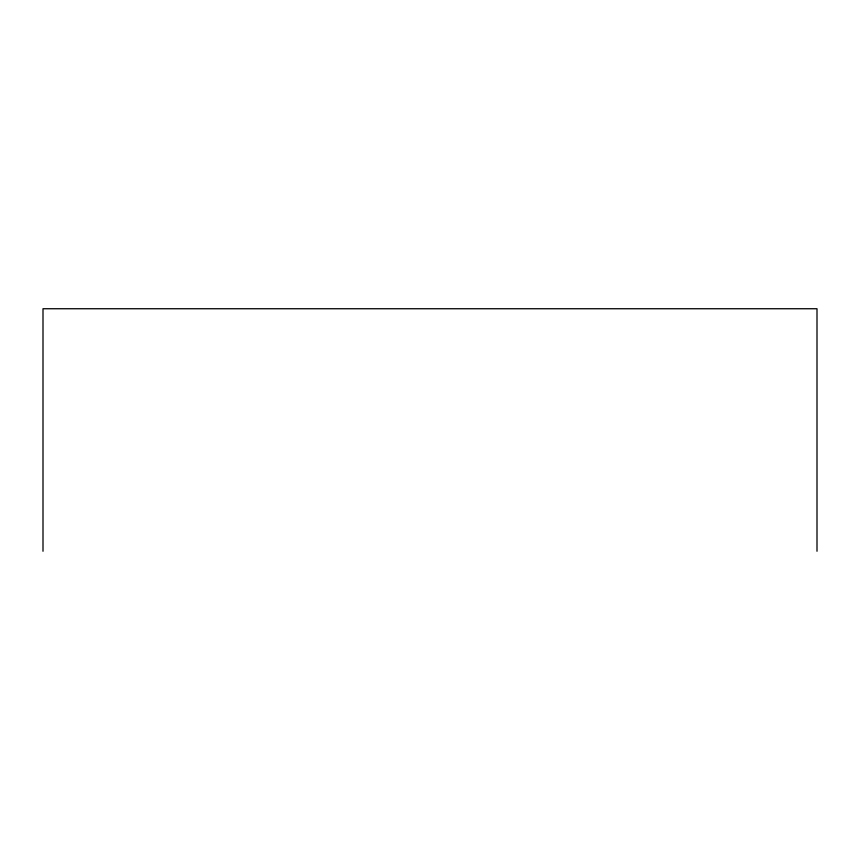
<?xml version="1.0" encoding="UTF-8"?>
<svg xmlns="http://www.w3.org/2000/svg" width="860" height="860" viewBox="0 0 860 860"><rect width="100%" height="100%" fill="white"/><g stroke="black" fill="none" stroke-linecap="round" stroke-linejoin="round"><path stroke-width="1.29" d="M817 551.26L817 308.74L43 308.74L43 551.26"/></g></svg>
